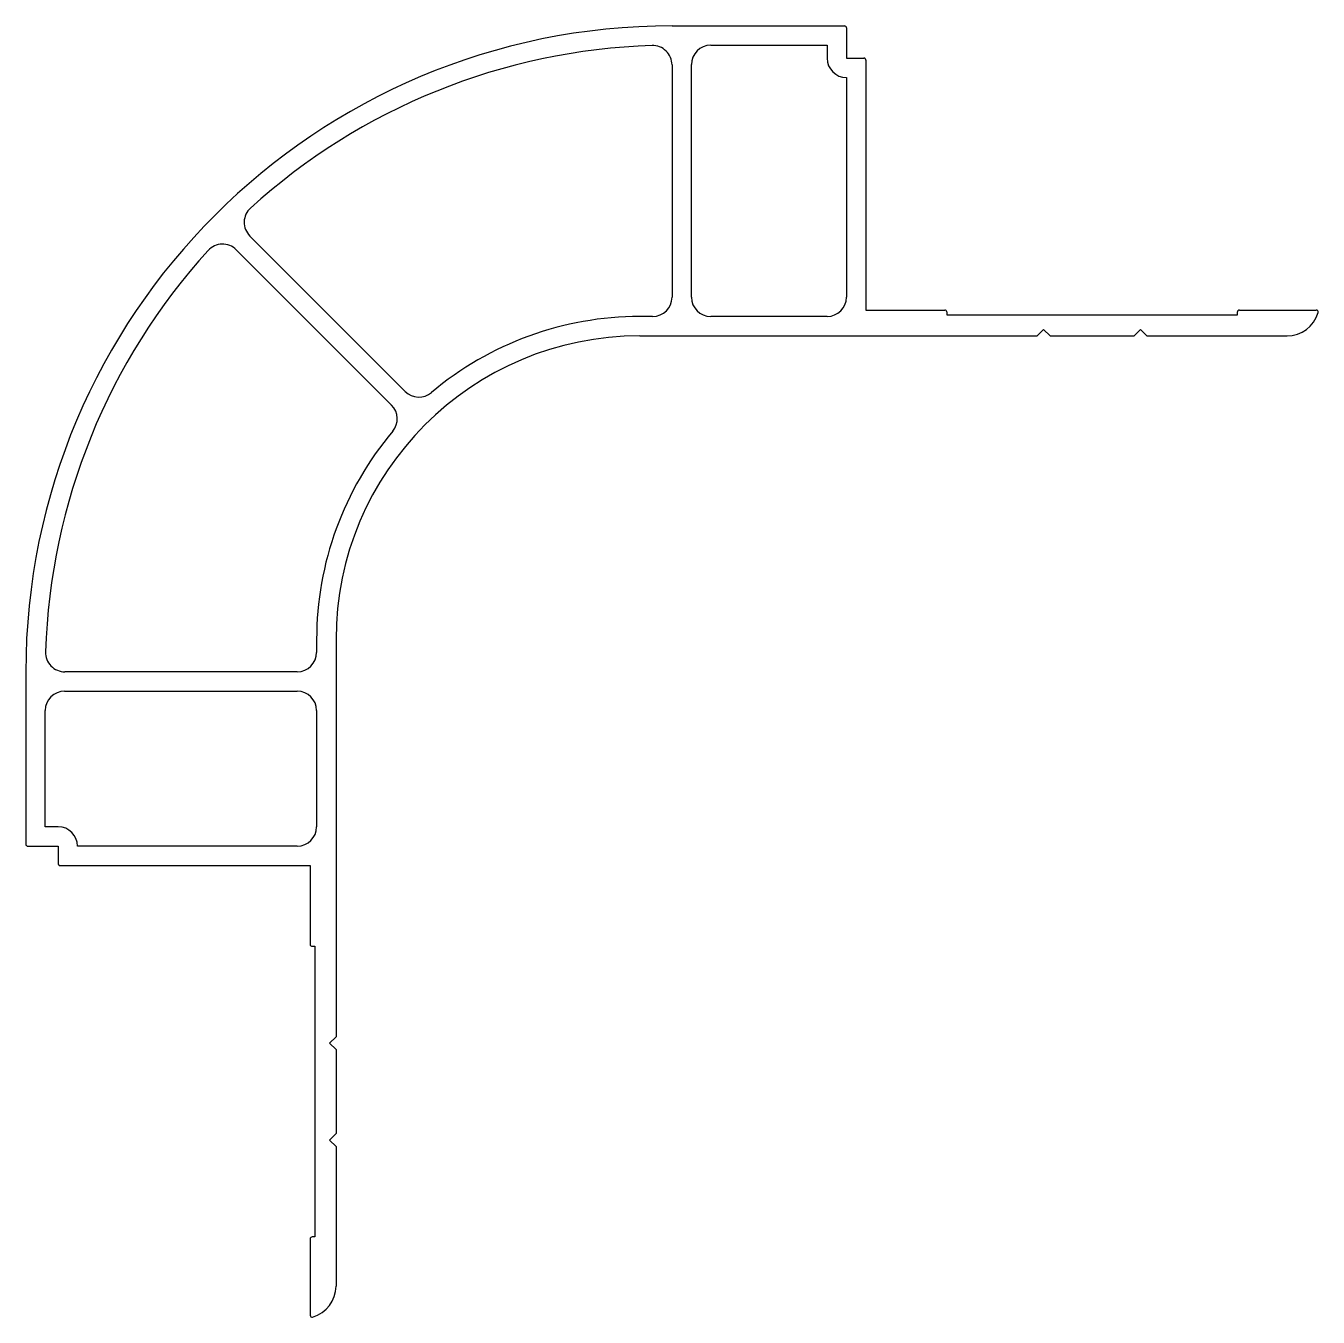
# Model space of a CAD drawing. Extents: x 2614 to 2814, y 1522 to 1722.
import ezdxf

# ---------------------------------------------------------------- set-up
doc = ezdxf.new("R2010")
doc.units = 0
doc.layers.get('0').update_dxf_attribs({"linetype": 'CONTINUOUS'})

msp = doc.modelspace()

# ---------------------------------------------------------------- linework, layer by layer
for p, q in [((2713.57, 1721.85), (2740.27, 1721.85)), ((2740.57, 1721.55), (2740.57, 1716.85)), ((2719.57, 1718.85), (2737.57, 1718.85)), ((2737.57, 1718.85), (2737.57, 1716.85)), ((2740.57, 1716.85), (2743.27, 1716.85)), ((2743.57, 1716.55), (2743.57, 1677.85)), ((2713.57, 1715.8), (2713.57, 1679.85)), ((2716.57, 1679.85), (2716.57, 1715.85)), ((2740.57, 1713.85), (2740.57, 1679.85)), ((2672.29, 1665.25), (2648.24, 1689.31)), ((2646.12, 1687.18), (2670.17, 1663.13)), ((2710.57, 1676.85), (2708.57, 1676.85)), ((2737.57, 1676.85), (2719.57, 1676.85)), ((2743.57, 1677.85), (2755.77, 1677.85)), ((2756.07, 1677.55), (2756.07, 1677.1)), ((2756.07, 1677.1), (2801.07, 1677.1)), ((2801.07, 1677.1), (2801.07, 1677.55)), ((2801.37, 1677.85), (2813.26, 1677.85)), ((2771.07, 1674.85), (2770.07, 1673.85)), ((2772.07, 1673.85), (2771.07, 1674.85)), ((2786.07, 1674.85), (2785.07, 1673.85)), ((2787.07, 1673.85), (2786.07, 1674.85)), ((2708.57, 1673.85), (2770.07, 1673.85)), ((2772.07, 1673.85), (2785.07, 1673.85)), ((2787.07, 1673.85), (2808.74, 1673.85)), ((2658.57, 1626.85), (2658.57, 1624.85)), ((2661.57, 1626.85), (2661.57, 1565.35)), ((2613.57, 1621.85), (2613.57, 1595.15)), ((2655.57, 1621.85), (2619.62, 1621.85)), ((2619.57, 1618.85), (2655.57, 1618.85)), ((2616.57, 1597.85), (2616.57, 1615.85)), ((2658.57, 1615.85), (2658.57, 1597.85)), ((2618.57, 1597.85), (2616.57, 1597.85)), ((2613.87, 1594.85), (2618.57, 1594.85)), ((2618.57, 1594.85), (2618.57, 1592.15)), ((2655.57, 1594.85), (2621.57, 1594.85)), ((2618.87, 1591.85), (2657.57, 1591.85)), ((2657.57, 1591.85), (2657.57, 1579.65)), ((2657.87, 1579.35), (2658.32, 1579.35)), ((2658.32, 1579.35), (2658.32, 1534.35)), ((2660.57, 1564.35), (2661.57, 1565.35)), ((2661.57, 1563.35), (2660.57, 1564.35)), ((2661.57, 1563.35), (2661.57, 1550.35)), ((2660.57, 1549.35), (2661.57, 1550.35)), ((2661.57, 1548.35), (2660.57, 1549.35)), ((2661.57, 1548.35), (2661.57, 1526.75)), ((2657.57, 1534.05), (2657.57, 1522.24)), ((2658.32, 1534.35), (2657.87, 1534.35))]:
    msp.add_line(p, q)
for centre, radius, start, end in [((2713.57, 1621.85), 100, 90, 180), ((2740.27, 1721.55), 0.3, 0, 90), ((2713.57, 1621.85), 97, 91.8289, 132.2561), ((2710.57, 1715.8), 3, 0, 91.8289), ((2719.57, 1715.85), 3, 90, 180), ((2740.57, 1716.85), 3, 180, 270), ((2743.27, 1716.55), 0.3, 0, 90), ((2650.36, 1691.43), 3, 132.2561, 225), ((2644, 1685.06), 3, 45, 137.7439), ((2713.57, 1621.85), 97, 137.7439, 178.1711), ((2710.57, 1679.85), 3, 270, 360), ((2719.57, 1679.85), 3, 180, 270), ((2737.57, 1679.85), 3, 270, 0), ((2708.57, 1626.85), 50, 90, 130.1294), ((2755.77, 1677.55), 0.3, 0, 90), ((2801.37, 1677.55), 0.3, 90, 180), ((2808.74, 1678.85), 5, 270, 343.9429), ((2813.26, 1677.55), 0.3, 343.9429, 90), ((2708.57, 1626.85), 47, 90, 180), ((2674.41, 1667.38), 3, 225, 310.1294), ((2668.05, 1661.01), 3, 319.8706, 45), ((2708.57, 1626.85), 50, 139.8706, 180), ((2619.62, 1624.85), 3, 178.1711, 270), ((2655.57, 1624.85), 3, 270, 360), ((2619.57, 1615.85), 3, 90, 180), ((2655.57, 1615.85), 3, 0, 90), ((2618.57, 1594.85), 3, 0, 90), ((2655.57, 1597.85), 3, 270, 360), ((2613.87, 1595.15), 0.3, 180, 270), ((2618.87, 1592.15), 0.3, 180, 270), ((2657.87, 1579.65), 0.3, 180, 270), ((2657.87, 1534.05), 0.3, 90, 180), ((2656.57, 1526.75), 5, 286.0571, 360), ((2657.87, 1522.24), 0.3, 180, 286.0571)]:
    msp.add_arc(centre, radius, start, end)

doc.saveas('drawing.dxf')
